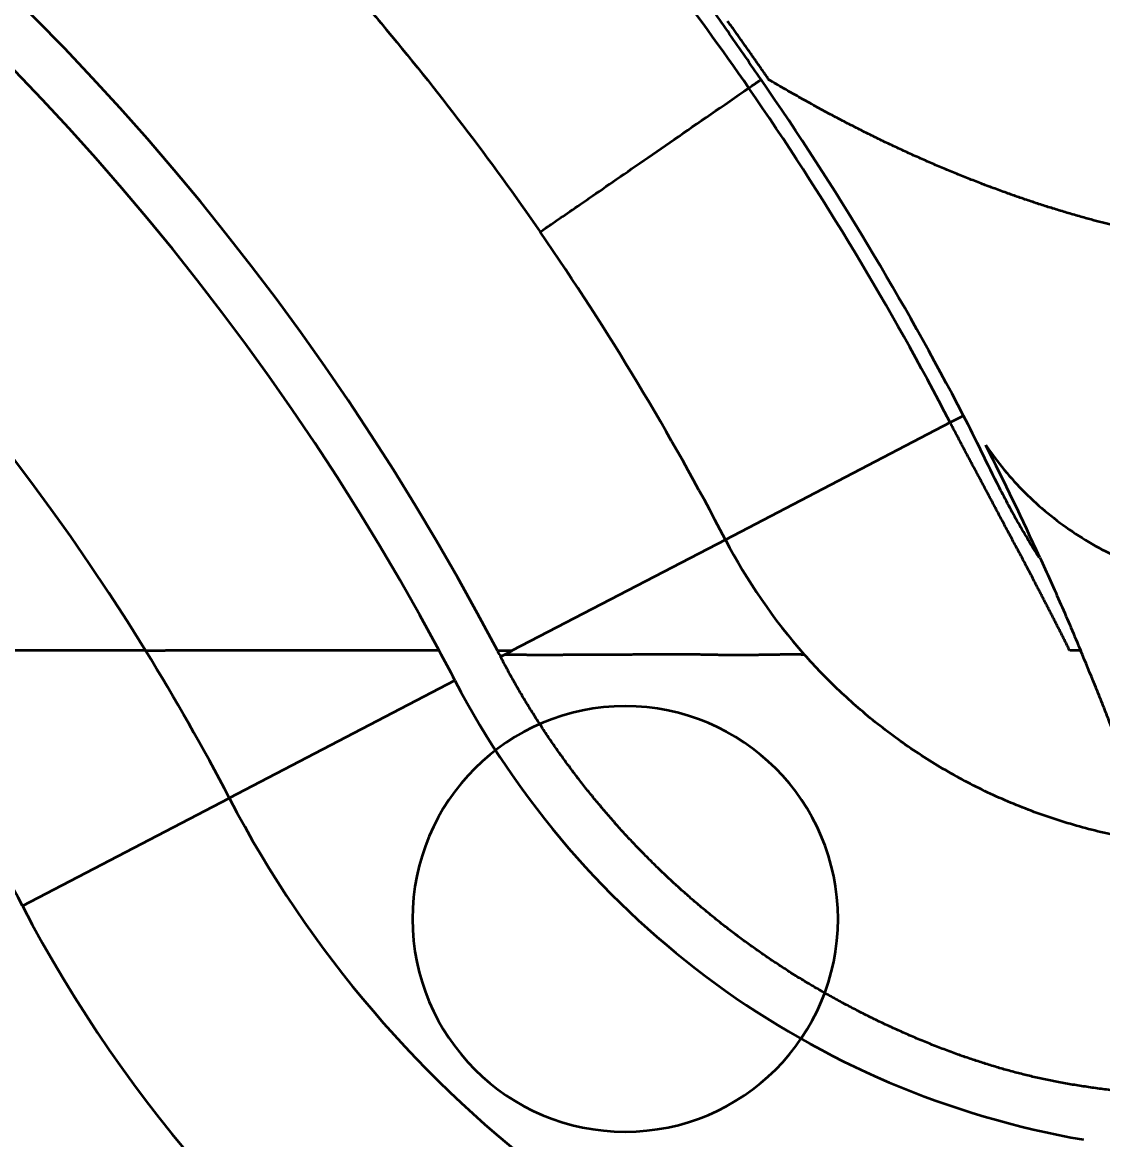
# Model space of a CAD drawing. Header units: millimetres. Extents: x -742 to 742, y -525 to 525.
# Drawn here: x -231.08 to -205.7, y 165.51 to 191.76 of the extents above; entities that cross this region are included whole.
import ezdxf

# ---------------------------------------------------------------- set-up
doc = ezdxf.new("R2010")
doc.units = ezdxf.units.MM
doc.layers.get('0').update_dxf_attribs({"lineweight": 18})
doc.layers.add('尺寸线层', color=3, linetype='Continuous', lineweight=18)
doc.layers.add('粗实线层', color=7, linetype='Continuous', lineweight=35)
doc.styles.add('标准', font='', dxfattribs={"width": 0.667})
doc.styles.get('标准').set_extended_font_data('宋体')
doc.dimstyles.new('标准', dxfattribs={"dimscale": 3, "dimtxt": 3.5, "dimasz": 4, "dimexe": 2, "dimexo": 0, "dimtad": 1, "dimdsep": 46, "dimtxsty": '标准', "dimblk": '_CAXARROW', "dimcen": 0, "dimdle": 6, "dimazin": 2, "dimtfac": 0.707107, "dimtdec": 3, "dimtmove": 2, "dimatfit": 3, "dimfxl": 1, "dimfrac": 2, "dimtolj": 1, "dimarcsym": 1})

# ---------------------------------------------------------------- blocks, each defined once
blk = doc.blocks.new('*X13')
at = {"layer": '尺寸线层', "color": 0, "lineweight": 18}
blk.add_line((-124.916, 358.193), (-25.307, 358.193), dxfattribs=at)
at = {"layer": '尺寸线层', "color": 0, "lineweight": 18, "insert": (-32.77, 365.23), "char_height": 10.5, "width": 29.85047, "attachment_point": 5, "line_spacing_factor": 1.15057, "style": '标准'}
blk.add_mtext('\\T1.1;210', dxfattribs=at)
blk = doc.blocks.new('_CAXARROW')
blk.add_hatch(color=0).paths.add_polyline_path([(0, 0), (-1, 0.125), (-1, -0.125)], flags=0)

msp = doc.modelspace()

# ---------------------------------------------------------------- linework, layer by layer
at = {"layer": '粗实线层'}
for p, q in [((-208.966, 182.518), (-209.278, 182.355)), ((-209.278, 182.355), (-214.562, 179.605)), ((-214.562, 179.605), (-219.569, 176.998)), ((-219.845, 176.854), (-219.742, 176.908)), ((-220.916, 176.296), (-226.22, 173.535)), ((-231.082, 171.004), (-226.22, 173.535))]:
    msp.add_line(p, q, dxfattribs=at)
for centre, radius, start, end in [((-274.93, 148.179), 62.102, 27.64927, 84.65842), ((-274.93, 148.179), 60.894, 28.24627, 84.5674), ((-274.93, 148.179), 54.914, 31.6545, 84.4159), ((-274.93, 148.179), 74.366, 27.50013, 34.60851), ((-274.93, 148.179), 74.015, 27.5, 34.6084), ((-274.93, 148.179), 68.058, 27.5, 34.60939), ((-274.93, 148.179), 74.515, 24.59278, 26.84393), ((-202.641, 185.81), 13.439, 207.5, 221.4862), ((-274.93, 148.179), 49.433, 27.5, 35.6613), ((-274.93, 148.179), 54.914, 27.5, 31.6548), ((-274.93, 148.179), 60.894, 27.5, 28.24654), ((-202.641, 185.81), 20.603, 207.5, 260.1965), ((-216.916, 170.693), 5, 0, 180), ((-202.641, 185.81), 26.583, 207.5, 259.3422), ((-202.641, 185.81), 32.064, 207.5, 263.469), ((-216.916, 170.693), 5, 180, 360)]:
    msp.add_arc(centre, radius, start, end, dxfattribs=at)
for points, degree, knots in [([(-214.012, 190.217), (-214.651, 191.142), (-215.968, 192.96), (-217.707, 195.147), (-219.154, 196.843), (-220.268, 198.09), (-221.224, 199.108), (-222.005, 199.911), (-222.401, 200.309), (-222.601, 200.507)], 3, [0, 0, 0, 0, 3.355747, 6.711494, 8.389367, 10.067241, 11.745114, 12.584051, 13.422987, 13.422987, 13.422987, 13.422987]), ([(-226.834, 196.278), (-226.651, 196.096), (-226.287, 195.731), (-225.568, 194.994), (-224.686, 194.058), (-223.654, 192.913), (-222.315, 191.355), (-220.71, 189.351), (-219.501, 187.684), (-218.915, 186.835)], 3, [0, 0, 0, 0, 0.771377, 1.542755, 3.08551, 4.628265, 6.17102, 9.256529, 12.342039, 12.342039, 12.342039, 12.342039]), ([(-213.723, 190.416), (-213.846, 190.594), (-213.969, 190.773), (-214.215, 191.129), (-214.338, 191.307), (-214.586, 191.662), (-214.71, 191.84), (-214.96, 192.194), (-215.085, 192.37), (-215.335, 192.724), (-215.46, 192.901), (-215.71, 193.254), (-215.835, 193.431), (-216.084, 193.785), (-216.208, 193.963), (-216.455, 194.319), (-216.577, 194.497), (-216.699, 194.676)], 3, [0, 0, 0, 0, 0.649616, 0.649616, 1.299231, 1.299231, 1.948847, 1.948847, 2.598463, 2.598463, 3.248078, 3.248078, 3.897694, 3.897694, 4.54731, 4.54731, 5.196926, 5.196926, 5.196926, 5.196926]), ([(-214.012, 190.217), (-213.963, 190.251), (-213.889, 190.302), (-213.793, 190.368), (-213.746, 190.4), (-213.723, 190.416)], 3, [0, 0, 0, 0, 0.1756652, 0.2634977, 0.3513303, 0.3513303, 0.3513303, 0.3513303]), ([(-203.988, 186.68), (-206.255, 187.083), (-208.645, 188.009), (-209.856, 188.478), (-211.069, 189.073), (-212.285, 189.671), (-213.54, 190.412)], 2, [0, 0, 0, 5.153675, 5.153675, 7.730513, 7.730513, 10.307351, 10.307351, 10.307351]), ([(-218.915, 186.834), (-218.879, 186.859), (-218.816, 186.902), (-218.637, 187.026), (-218.289, 187.266), (-217.363, 187.905), (-215.803, 188.982), (-214.61, 189.805), (-214.012, 190.217)], 3, [0, 0, 0, 0, 0.744573, 0.744573, 1.489146, 2.978293, 4.467439, 5.956586, 5.956586, 5.956586, 5.956586]), ([(-207.188, 179.181), (-207.272, 179.314), (-207.355, 179.448), (-207.518, 179.718), (-207.598, 179.854), (-207.754, 180.128), (-207.83, 180.266), (-207.979, 180.544), (-208.052, 180.684), (-208.266, 181.105), (-208.404, 181.389), (-208.681, 181.955), (-208.821, 182.238), (-208.966, 182.518)], 3, [0, 0, 0, 0, 0.472882, 0.472882, 0.945765, 0.945765, 1.418647, 1.418647, 1.891529, 1.891529, 2.837294, 2.837294, 3.783058, 3.783058, 3.783058, 3.783058]), ([(-208.175, 180.276), (-208.193, 180.309), (-208.228, 180.375), (-208.28, 180.474), (-208.333, 180.573), (-208.385, 180.671), (-208.438, 180.769), (-208.49, 180.868), (-208.542, 180.966), (-208.595, 181.064), (-208.647, 181.162), (-208.699, 181.26), (-208.752, 181.358), (-208.804, 181.457), (-208.856, 181.555), (-208.909, 181.654), (-208.961, 181.753), (-209.014, 181.852), (-209.067, 181.952), (-209.119, 182.052), (-209.172, 182.153), (-209.225, 182.254), (-209.26, 182.321), (-209.278, 182.355)], 3, [0, 0, 0, 0, 0.1122, 0.224132, 0.335832, 0.44734, 0.558695, 0.669935, 0.781102, 0.892236, 1.003378, 1.11457, 1.225855, 1.337275, 1.448874, 1.560694, 1.672781, 1.785177, 1.897927, 2.011077, 2.12467, 2.238751, 2.353366, 2.353366, 2.353366, 2.353366]), ([(-206.471, 176.998), (-206.477, 177.011), (-206.49, 177.037), (-206.509, 177.076), (-206.528, 177.115), (-206.547, 177.154), (-206.567, 177.193), (-206.586, 177.232), (-206.606, 177.272), (-206.625, 177.311), (-206.645, 177.35), (-206.665, 177.39), (-206.685, 177.429), (-206.705, 177.469), (-206.725, 177.508), (-206.745, 177.548), (-206.765, 177.587), (-206.785, 177.627), (-206.805, 177.667), (-206.826, 177.707), (-206.846, 177.747), (-206.867, 177.786), (-206.887, 177.826), (-206.908, 177.866), (-206.928, 177.906), (-206.949, 177.947), (-206.97, 177.987), (-206.99, 178.027), (-207.011, 178.067), (-207.032, 178.108), (-207.053, 178.148), (-207.074, 178.188), (-207.095, 178.229), (-207.116, 178.269), (-207.137, 178.31), (-207.158, 178.351), (-207.179, 178.391), (-207.2, 178.432), (-207.222, 178.473), (-207.243, 178.514), (-207.264, 178.555), (-207.302, 178.628), (-207.357, 178.733), (-207.429, 178.87), (-207.501, 179.008), (-207.574, 179.146), (-207.648, 179.285), (-207.722, 179.424), (-207.797, 179.564), (-207.872, 179.705), (-207.947, 179.847), (-208.023, 179.989), (-208.099, 180.132), (-208.15, 180.228), (-208.175, 180.276)], 3, [0, 0, 0, 0, 0.044295, 0.088628, 0.132997, 0.177405, 0.221851, 0.266335, 0.310859, 0.355423, 0.400026, 0.444671, 0.489356, 0.534082, 0.57885, 0.62366, 0.668513, 0.713409, 0.758349, 0.803332, 0.848359, 0.893431, 0.938547, 0.983709, 1.028917, 1.074171, 1.119472, 1.164819, 1.210214, 1.255657, 1.301147, 1.346687, 1.392275, 1.437912, 1.4836, 1.529337, 1.575125, 1.620965, 1.666855, 1.712798, 1.758793, 1.80484, 1.958801, 2.113249, 2.268231, 2.423791, 2.579979, 2.736844, 2.894437, 3.052811, 3.212021, 3.372123, 3.533177, 3.695242, 3.695242, 3.695242, 3.695242]), ([(-207.174, 179.189), (-207.09, 179.005), (-207.007, 178.821), (-206.842, 178.453), (-206.76, 178.269), (-206.519, 177.719), (-206.363, 177.355), (-206.212, 176.993)], 3, [0, 0, 0, 0, 0.599433, 0.599433, 1.198865, 1.198865, 2.397731, 2.397731, 2.397731, 2.397731]), ([(-228.186, 176.998), (-228.187, 176.998), (-228.189, 176.998), (-228.193, 176.997), (-228.197, 176.997), (-228.201, 176.997), (-228.206, 176.997), (-228.211, 176.997), (-228.216, 176.997), (-228.221, 176.997), (-228.227, 176.997), (-228.233, 176.997), (-228.239, 176.997), (-228.245, 176.997), (-228.252, 176.997), (-228.259, 176.997), (-228.267, 176.997), (-228.274, 176.997), (-228.282, 176.997), (-228.29, 176.997), (-228.299, 176.997), (-228.308, 176.997), (-228.317, 176.997), (-228.326, 176.997), (-228.335, 176.997), (-228.345, 176.997), (-228.355, 176.997), (-228.366, 176.997), (-228.377, 176.997), (-228.387, 176.997), (-228.399, 176.997), (-228.41, 176.997), (-228.422, 176.997), (-228.434, 176.997), (-228.446, 176.997), (-228.459, 176.997), (-228.472, 176.997), (-228.485, 176.997), (-228.498, 176.997), (-228.512, 176.997), (-228.526, 176.997), (-228.54, 176.997), (-228.555, 176.997), (-228.57, 176.997), (-228.585, 176.997), (-228.6, 176.997), (-228.616, 176.997), (-228.632, 176.997), (-228.648, 176.997), (-228.664, 176.997), (-228.681, 176.997), (-228.698, 176.997), (-228.715, 176.997), (-228.733, 176.997), (-228.751, 176.997), (-228.769, 176.997), (-228.787, 176.997), (-228.806, 176.997), (-228.825, 176.997), (-228.844, 176.997), (-228.863, 176.997), (-228.883, 176.997), (-228.903, 176.997), (-228.923, 176.997), (-228.944, 176.997), (-228.964, 176.997), (-228.986, 176.997), (-229.007, 176.997), (-229.028, 176.997), (-229.05, 176.997), (-229.072, 176.997), (-229.095, 176.997), (-229.117, 176.997), (-229.14, 176.997), (-229.163, 176.997), (-229.187, 176.997), (-229.21, 176.997), (-229.234, 176.997), (-229.259, 176.997), (-229.283, 176.997), (-229.308, 176.997), (-229.333, 176.997), (-229.358, 176.997), (-229.384, 176.997), (-229.409, 176.997), (-229.435, 176.997), (-229.462, 176.997), (-229.488, 176.997), (-229.515, 176.997), (-229.542, 176.997), (-229.569, 176.997), (-229.597, 176.997), (-229.624, 176.997), (-229.652, 176.997), (-229.681, 176.997), (-229.709, 176.997), (-229.738, 176.997), (-229.767, 176.997), (-229.796, 176.997), (-229.826, 176.997), (-229.855, 176.997), (-229.885, 176.997), (-229.916, 176.997), (-229.946, 176.997), (-229.977, 176.997), (-230.008, 176.997), (-230.039, 176.997), (-230.07, 176.997), (-230.108, 176.997), (-230.152, 176.997), (-230.203, 176.997), (-230.254, 176.997), (-230.306, 176.997), (-230.359, 176.997), (-230.412, 176.997), (-230.466, 176.997), (-230.521, 176.997), (-230.577, 176.997), (-230.633, 176.998), (-230.69, 176.998), (-230.747, 176.998), (-230.806, 176.998), (-230.865, 176.998), (-230.924, 176.998), (-230.984, 176.998), (-231.046, 176.998), (-231.107, 176.998), (-231.17, 176.998), (-231.233, 176.998), (-231.296, 176.998), (-231.361, 176.998), (-231.426, 176.998), (-231.491, 176.998), (-231.558, 176.998), (-231.625, 176.998), (-231.692, 176.998), (-231.76, 176.998), (-231.829, 176.998), (-231.899, 176.998), (-231.969, 176.998), (-232.04, 176.998), (-232.111, 176.998), (-232.183, 176.997), (-232.255, 176.997), (-232.329, 176.997), (-232.402, 176.997), (-232.477, 176.997), (-232.552, 176.997), (-232.627, 176.997), (-232.703, 176.997), (-232.78, 176.996), (-232.857, 176.996), (-232.935, 176.996), (-233.013, 176.996), (-233.092, 176.996), (-233.171, 176.996), (-233.251, 176.996), (-233.331, 176.996), (-233.412, 176.995), (-233.493, 176.995), (-233.575, 176.995), (-233.657, 176.995), (-233.74, 176.995), (-233.823, 176.995), (-233.907, 176.995), (-233.991, 176.995), (-234.076, 176.995), (-234.161, 176.996), (-234.246, 176.996), (-234.332, 176.996), (-234.418, 176.996), (-234.505, 176.996), (-234.592, 176.997), (-234.679, 176.997), (-234.737, 176.997), (-234.767, 176.998)], 3, [0, 0, 0, 0, 0.025801, 0.05162, 0.077459, 0.103317, 0.129195, 0.155094, 0.181013, 0.206954, 0.232917, 0.258902, 0.284909, 0.310939, 0.336993, 0.363071, 0.389174, 0.415301, 0.441453, 0.467631, 0.493835, 0.520065, 0.546323, 0.572607, 0.59892, 0.62526, 0.651629, 0.678027, 0.704454, 0.730911, 0.757399, 0.783916, 0.810465, 0.837045, 0.863657, 0.890301, 0.916977, 0.943686, 0.970429, 0.997205, 1.024015, 1.05086, 1.077739, 1.104654, 1.131604, 1.15859, 1.185612, 1.212671, 1.239766, 1.266899, 1.29407, 1.321278, 1.348525, 1.375811, 1.403136, 1.4305, 1.457903, 1.485347, 1.512831, 1.540356, 1.567921, 1.595529, 1.623177, 1.650868, 1.678601, 1.706376, 1.734194, 1.762056, 1.789961, 1.817909, 1.845902, 1.873939, 1.902021, 1.930148, 1.958319, 1.986537, 2.0148, 2.043109, 2.071464, 2.099866, 2.128315, 2.156811, 2.185354, 2.213945, 2.242584, 2.27127, 2.300005, 2.328789, 2.357621, 2.386503, 2.415434, 2.444414, 2.473444, 2.502524, 2.531655, 2.560835, 2.590067, 2.619349, 2.648682, 2.678066, 2.707502, 2.73699, 2.766529, 2.796121, 2.825765, 2.855461, 2.88521, 2.915011, 2.944866, 2.991567, 3.038521, 3.085727, 3.133186, 3.180898, 3.228866, 3.277088, 3.325566, 3.374299, 3.423289, 3.472537, 3.522041, 3.571803, 3.621824, 3.672103, 3.72264, 3.773437, 3.824494, 3.87581, 3.927386, 3.979222, 4.031318, 4.083675, 4.136293, 4.189171, 4.242311, 4.295711, 4.349373, 4.403295, 4.457479, 4.511924, 4.566631, 4.621598, 4.676826, 4.732316, 4.788067, 4.844078, 4.900351, 4.956884, 5.013678, 5.070732, 5.128046, 5.185621, 5.243455, 5.30155, 5.359904, 5.418517, 5.477389, 5.53652, 5.595909, 5.655557, 5.715463, 5.775627, 5.836048, 5.896726, 5.957661, 6.018852, 6.0803, 6.142004, 6.203963, 6.266177, 6.328646, 6.391369, 6.454346, 6.517577, 6.581062, 6.581062, 6.581062, 6.581062]), ([(-221.287, 176.998), (-221.302, 176.998), (-221.333, 176.998), (-221.378, 176.999), (-221.423, 176.999), (-221.468, 176.999), (-221.513, 176.999), (-221.558, 177), (-221.603, 177), (-221.647, 177), (-221.691, 177), (-221.735, 177), (-221.779, 177), (-221.823, 177), (-221.866, 177), (-221.91, 177), (-221.953, 177), (-221.996, 177), (-222.039, 177), (-222.081, 177), (-222.124, 177), (-222.166, 177), (-222.208, 177), (-222.25, 177), (-222.292, 177), (-222.333, 177), (-222.375, 177), (-222.416, 177), (-222.457, 177), (-222.497, 177), (-222.538, 177), (-222.578, 176.999), (-222.619, 176.999), (-222.659, 176.999), (-222.698, 176.999), (-222.738, 176.999), (-222.778, 176.999), (-222.817, 176.999), (-222.856, 176.999), (-222.895, 176.998), (-222.933, 176.998), (-222.972, 176.998), (-223.01, 176.998), (-223.048, 176.998), (-223.086, 176.998), (-223.124, 176.998), (-223.161, 176.998), (-223.198, 176.998), (-223.235, 176.997), (-223.272, 176.997), (-223.309, 176.997), (-223.345, 176.997), (-223.382, 176.997), (-223.418, 176.997), (-223.453, 176.997), (-223.489, 176.997), (-223.525, 176.997), (-223.56, 176.997), (-223.595, 176.997), (-223.71, 176.997), (-223.901, 176.997), (-224.16, 176.997), (-224.405, 176.997), (-224.635, 176.997), (-224.851, 176.997), (-225.053, 176.997), (-225.241, 176.997), (-225.416, 176.998), (-225.578, 176.998), (-225.742, 176.998), (-225.909, 176.998), (-226.08, 176.997), (-226.243, 176.997), (-226.398, 176.997), (-226.546, 176.997), (-226.687, 176.997), (-226.82, 176.997), (-226.946, 176.997), (-227.064, 176.997), (-227.176, 176.998), (-227.28, 176.998), (-227.359, 176.998), (-227.415, 176.998), (-227.452, 176.998), (-227.487, 176.998), (-227.522, 176.998), (-227.556, 176.998), (-227.589, 176.998), (-227.622, 176.998), (-227.654, 176.997), (-227.684, 176.997), (-227.714, 176.997), (-227.744, 176.997), (-227.772, 176.996), (-227.8, 176.996), (-227.827, 176.996), (-227.852, 176.995), (-227.878, 176.995), (-227.902, 176.995), (-227.925, 176.994), (-227.948, 176.994), (-227.969, 176.994), (-227.99, 176.994), (-228.01, 176.994), (-228.029, 176.994), (-228.047, 176.994), (-228.064, 176.994), (-228.081, 176.994), (-228.096, 176.994), (-228.11, 176.994), (-228.124, 176.994), (-228.137, 176.995), (-228.148, 176.995), (-228.159, 176.996), (-228.169, 176.996), (-228.178, 176.997), (-228.183, 176.997), (-228.186, 176.998)], 3, [0, 0, 0, 0, 0.032541, 0.064967, 0.097279, 0.129477, 0.16156, 0.19353, 0.225385, 0.257127, 0.288754, 0.320267, 0.351667, 0.382953, 0.414125, 0.445183, 0.476128, 0.506958, 0.537676, 0.56828, 0.59877, 0.629147, 0.659411, 0.689562, 0.719599, 0.749523, 0.779334, 0.809031, 0.838616, 0.868088, 0.897446, 0.926692, 0.955825, 0.984845, 1.013753, 1.042548, 1.07123, 1.099799, 1.128256, 1.156601, 1.184833, 1.212952, 1.24096, 1.268855, 1.296637, 1.324308, 1.351866, 1.379312, 1.406647, 1.433869, 1.460979, 1.487977, 1.514863, 1.541638, 1.568301, 1.594852, 1.621291, 1.647618, 1.673834, 1.699939, 1.906734, 2.104985, 2.294721, 2.475973, 2.648767, 2.813131, 2.969091, 3.11667, 3.255892, 3.386781, 3.54676, 3.703743, 3.857754, 4.008817, 4.156956, 4.302195, 4.444559, 4.584072, 4.72076, 4.854647, 4.985761, 5.114127, 5.164591, 5.215062, 5.265542, 5.316034, 5.36654, 5.417061, 5.467601, 5.518162, 5.568745, 5.619352, 5.669987, 5.72065, 5.771344, 5.822071, 5.872833, 5.923633, 5.974471, 6.025351, 6.076273, 6.127241, 6.178256, 6.22932, 6.280436, 6.331604, 6.382827, 6.434107, 6.485446, 6.536845, 6.588307, 6.639834, 6.691427, 6.743087, 6.794818, 6.846621, 6.898497, 6.898497, 6.898497, 6.898497]), ([(-204.496, 172.5), (-204.503, 172.519), (-204.511, 172.545), (-204.533, 172.608), (-204.559, 172.683), (-204.61, 172.829), (-204.653, 172.949), (-204.682, 173.032), (-204.688, 173.049), (-204.7, 173.083), (-204.718, 173.135), (-204.738, 173.19), (-204.779, 173.304), (-204.807, 173.384), (-204.899, 173.639), (-204.968, 173.827), (-205.054, 174.059), (-205.063, 174.085), (-205.083, 174.137), (-205.112, 174.216), (-205.142, 174.297), (-205.204, 174.461), (-205.246, 174.574), (-205.378, 174.919), (-205.471, 175.161), (-205.595, 175.477), (-205.62, 175.541), (-205.671, 175.669), (-205.748, 175.863), (-205.827, 176.06), (-205.989, 176.457), (-206.1, 176.727), (-206.215, 177.002)], 3, [0, 0, 0, 0, 0.301257, 0.301257, 0.602514, 0.903771, 1.205028, 1.205028, 1.280343, 1.280343, 1.355657, 1.506286, 1.506286, 1.807543, 1.807543, 2.410057, 2.410057, 2.485371, 2.485371, 2.560685, 2.711314, 2.711314, 3.012571, 3.012571, 3.615085, 3.615085, 3.765714, 3.765714, 3.916342, 4.217599, 4.217599, 4.820114, 4.820114, 4.820114, 4.820114]), ([(-202.698, 166.531), (-204.203, 166.535), (-205.364, 166.657), (-206.709, 166.799), (-207.934, 167.138), (-209.152, 167.476), (-210.403, 168.032), (-211.612, 168.569), (-212.729, 169.248), (-214.982, 170.618), (-216.783, 172.538), (-218.617, 174.495), (-219.845, 176.854)], 2, [0, 0, 0, 2.635492, 2.635492, 5.270984, 5.270984, 7.906475, 7.906475, 10.541967, 10.541967, 15.812951, 15.812951, 21.083934, 21.083934, 21.083934]), ([(-219.742, 176.908), (-219.727, 176.908), (-219.698, 176.907), (-219.654, 176.907), (-219.611, 176.906), (-219.567, 176.906), (-219.524, 176.905), (-219.48, 176.905), (-219.437, 176.905), (-219.394, 176.904), (-219.35, 176.904), (-219.307, 176.904), (-219.264, 176.903), (-219.222, 176.903), (-219.179, 176.903), (-219.136, 176.903), (-219.094, 176.903), (-219.051, 176.903), (-219.009, 176.902), (-218.967, 176.902), (-218.924, 176.902), (-218.882, 176.902), (-218.84, 176.902), (-218.799, 176.902), (-218.757, 176.902), (-218.715, 176.902), (-218.674, 176.902), (-218.632, 176.903), (-218.591, 176.903), (-218.55, 176.903), (-218.509, 176.903), (-218.468, 176.903), (-218.427, 176.903), (-218.386, 176.903), (-218.346, 176.903), (-218.305, 176.904), (-218.265, 176.904), (-218.225, 176.904), (-218.185, 176.904), (-218.145, 176.904), (-218.105, 176.905), (-218.065, 176.905), (-218.026, 176.905), (-217.986, 176.905), (-217.947, 176.906), (-217.907, 176.906), (-217.868, 176.906), (-217.829, 176.906), (-217.79, 176.906), (-217.752, 176.907), (-217.713, 176.907), (-217.675, 176.907), (-217.636, 176.907), (-217.598, 176.908), (-217.56, 176.908), (-217.522, 176.908), (-217.484, 176.908), (-217.446, 176.908), (-217.409, 176.909), (-217.371, 176.909), (-217.334, 176.909), (-217.297, 176.909), (-217.26, 176.909), (-217.223, 176.909), (-217.186, 176.909), (-217.15, 176.91), (-217.113, 176.91), (-217.036, 176.91), (-216.919, 176.91), (-216.764, 176.911), (-216.61, 176.911), (-216.457, 176.912), (-216.306, 176.913), (-216.157, 176.913), (-216.009, 176.914), (-215.864, 176.914), (-215.72, 176.914), (-215.578, 176.914), (-215.438, 176.914), (-215.301, 176.913), (-215.165, 176.911), (-215.031, 176.909), (-214.923, 176.907), (-214.839, 176.905), (-214.779, 176.904), (-214.72, 176.903), (-214.662, 176.902), (-214.605, 176.901), (-214.549, 176.901), (-214.493, 176.9), (-214.439, 176.9), (-214.386, 176.9), (-214.333, 176.9), (-214.281, 176.9), (-214.231, 176.9), (-214.181, 176.9), (-214.132, 176.9), (-214.084, 176.9), (-214.037, 176.901), (-213.991, 176.901), (-213.945, 176.902), (-213.901, 176.902), (-213.857, 176.902), (-213.814, 176.903), (-213.773, 176.903), (-213.732, 176.904), (-213.691, 176.905), (-213.652, 176.905), (-213.614, 176.906), (-213.576, 176.906), (-213.539, 176.907), (-213.503, 176.907), (-213.468, 176.908), (-213.434, 176.908), (-213.4, 176.909), (-213.368, 176.909), (-213.336, 176.91), (-213.305, 176.91), (-213.275, 176.911), (-213.245, 176.911), (-213.216, 176.911), (-213.188, 176.912), (-213.161, 176.912), (-213.135, 176.912), (-213.109, 176.912), (-213.084, 176.912), (-213.06, 176.913), (-213.037, 176.913), (-213.014, 176.913), (-212.992, 176.913), (-212.971, 176.913), (-212.951, 176.913), (-212.931, 176.913), (-212.912, 176.913), (-212.894, 176.912), (-212.876, 176.912), (-212.859, 176.912), (-212.843, 176.912), (-212.827, 176.912), (-212.812, 176.911), (-212.798, 176.911), (-212.785, 176.911), (-212.772, 176.91), (-212.76, 176.91), (-212.748, 176.909), (-212.737, 176.909), (-212.727, 176.909), (-212.717, 176.908), (-212.711, 176.908), (-212.708, 176.908)], 3, [0, 0, 0, 0, 0.032519, 0.06498, 0.097382, 0.129727, 0.162014, 0.194243, 0.226414, 0.258528, 0.290583, 0.322581, 0.354521, 0.386403, 0.418227, 0.449993, 0.481702, 0.513353, 0.544946, 0.576482, 0.60796, 0.639381, 0.670744, 0.702049, 0.733297, 0.764487, 0.79562, 0.826695, 0.857713, 0.888674, 0.919577, 0.950423, 0.981212, 1.011943, 1.042617, 1.073234, 1.103794, 1.134296, 1.164742, 1.195131, 1.225462, 1.255737, 1.285954, 1.316115, 1.346218, 1.376265, 1.406256, 1.436189, 1.466066, 1.495886, 1.525649, 1.555356, 1.585006, 1.6146, 1.644137, 1.673618, 1.703042, 1.73241, 1.761722, 1.790977, 1.820177, 1.84932, 1.878407, 1.907438, 1.936413, 1.965332, 1.994195, 2.023002, 2.148148, 2.273181, 2.398101, 2.522909, 2.647608, 2.772197, 2.89668, 3.021056, 3.145329, 3.2695, 3.393572, 3.517546, 3.641426, 3.765215, 3.888914, 3.946907, 4.004529, 4.061782, 4.118669, 4.175194, 4.231359, 4.287167, 4.342621, 4.397723, 4.452477, 4.506886, 4.560951, 4.614676, 4.668062, 4.721114, 4.773832, 4.82622, 4.878281, 4.930016, 4.981428, 5.032519, 5.083292, 5.133748, 5.183891, 5.233723, 5.283245, 5.33246, 5.38137, 5.429978, 5.478285, 5.526293, 5.574005, 5.621422, 5.668547, 5.715381, 5.761928, 5.808187, 5.854163, 5.899856, 5.945269, 5.990403, 6.03526, 6.079843, 6.124153, 6.168192, 6.211962, 6.255465, 6.298703, 6.341678, 6.384391, 6.426845, 6.469041, 6.510981, 6.552667, 6.594102, 6.635286, 6.676222, 6.716912, 6.757358, 6.797561, 6.837524, 6.877249, 6.916737, 6.955991, 6.995013, 7.033804, 7.033804, 7.033804, 7.033804])]:
    msp.add_open_spline(points, degree=degree, knots=knots, dxfattribs=at)
for points, degree in [([(-213.54, 190.412), (-214.005, 191.091), (-214.511, 191.791)], 2), ([(-208.445, 181.827), (-208.172, 181.422), (-207.559, 180.683), (-206.431, 179.755), (-205.588, 179.295), (-205.138, 179.105)], 3), ([(-219.92, 176.998), (-219.917, 176.977), (-219.906, 176.939), (-219.859, 176.913), (-219.849, 176.875), (-219.845, 176.854)], 3), ([(-219.92, 176.998), (-219.881, 176.998), (-219.803, 176.998), (-219.686, 176.998), (-219.608, 176.998), (-219.569, 176.998)], 3), ([(-219.742, 176.908), (-219.723, 176.918), (-219.685, 176.938), (-219.627, 176.968), (-219.589, 176.988), (-219.569, 176.998)], 3), ([(-206.212, 177.003), (-206.298, 177), (-206.384, 176.998), (-206.471, 176.998)], 3), ([(-204.496, 172.5), (-204.889, 172.554), (-205.669, 172.699), (-206.817, 173.018), (-207.932, 173.437), (-209.005, 173.953), (-210.028, 174.562), (-210.994, 175.26), (-211.894, 176.04), (-212.446, 176.611), (-212.709, 176.908)], 3)]:
    msp.add_open_spline(points, degree=degree, dxfattribs=at)

# ---------------------------------------------------------------- dimensions: what is measured, and where the dimension line sits
at = {"layer": '尺寸线层', "lineweight": 18}
dim = msp.add_ordinate_dim(feature_location=(-124.916, 358.193), offset=(92.146, 0), dtype=0, origin=(-274.916, 148.193), dimstyle='标准', override={"dimsah": 1, "dimclre": 0, "dimtfill": 1, "dimtzin": 8}, dxfattribs=at)
dim.commit()
dim.dimension.update_dxf_attribs({"geometry": '*X13', "text_midpoint": (-32.77, 365.23)})

doc.saveas('drawing.dxf')
